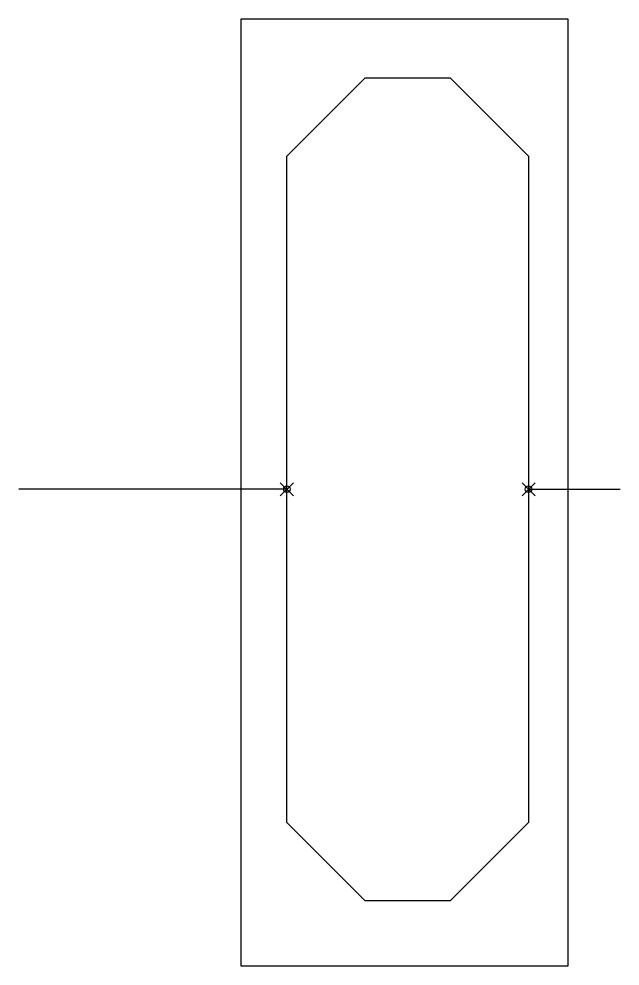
# Model space of a CAD drawing. Extents: x 800 to 5400, y -12300 to -5050.
import ezdxf

# ---------------------------------------------------------------- set-up
doc = ezdxf.new("R2010")
doc.units = 0
doc.header["$PDMODE"] = 35
doc.header["$PDSIZE"] = 50
doc.layers.add('SIMPLE', color=182, linetype='CONTINUOUS')

# ---------------------------------------------------------------- blocks, each defined once
blk = doc.blocks.new('PLL_CORE_OUTPUT')
at = {"layer": 'SIMPLE', "linetype": 'CONTINUOUS'}
blk.add_line((4700, -8650), (5400, -8650), dxfattribs=at)
blk.add_point((4700, -8650), dxfattribs=at)
blk = doc.blocks.new('PLL_CORE_INPUT')
at = {"layer": 'SIMPLE', "linetype": 'CONTINUOUS'}
blk.add_line((2850, -8650), (800, -8650), dxfattribs=at)
blk.add_point((2850, -8650), dxfattribs=at)
blk = doc.blocks.new('PLL_CORE')
at = {"layer": 'SIMPLE', "linetype": 'CONTINUOUS'}
blk.add_lwpolyline([(2850, -6100), (3450, -5500), (4100, -5500), (4700, -6100), (4700, -11200), (4100, -11800), (3450, -11800), (2850, -11200), (2850, -6100)], close=True, dxfattribs=at)
for name in ['PLL_CORE_INPUT', 'PLL_CORE_OUTPUT']:
    blk.add_blockref(name, (0, 0), dxfattribs=at)
blk = doc.blocks.new('PLL')
at = {"layer": 'SIMPLE', "linetype": 'CONTINUOUS'}
blk.add_lwpolyline([(2500, -5050), (5000, -5050), (5000, -12300), (2500, -12300)], close=True, dxfattribs=at)
blk.add_blockref('PLL_CORE', (0, 0), dxfattribs=at)

msp = doc.modelspace()

# ---------------------------------------------------------------- block references
at = {"layer": 'SIMPLE', "linetype": 'CONTINUOUS'}
msp.add_blockref('PLL', (0, 0), dxfattribs=at)

doc.saveas('drawing.dxf')
